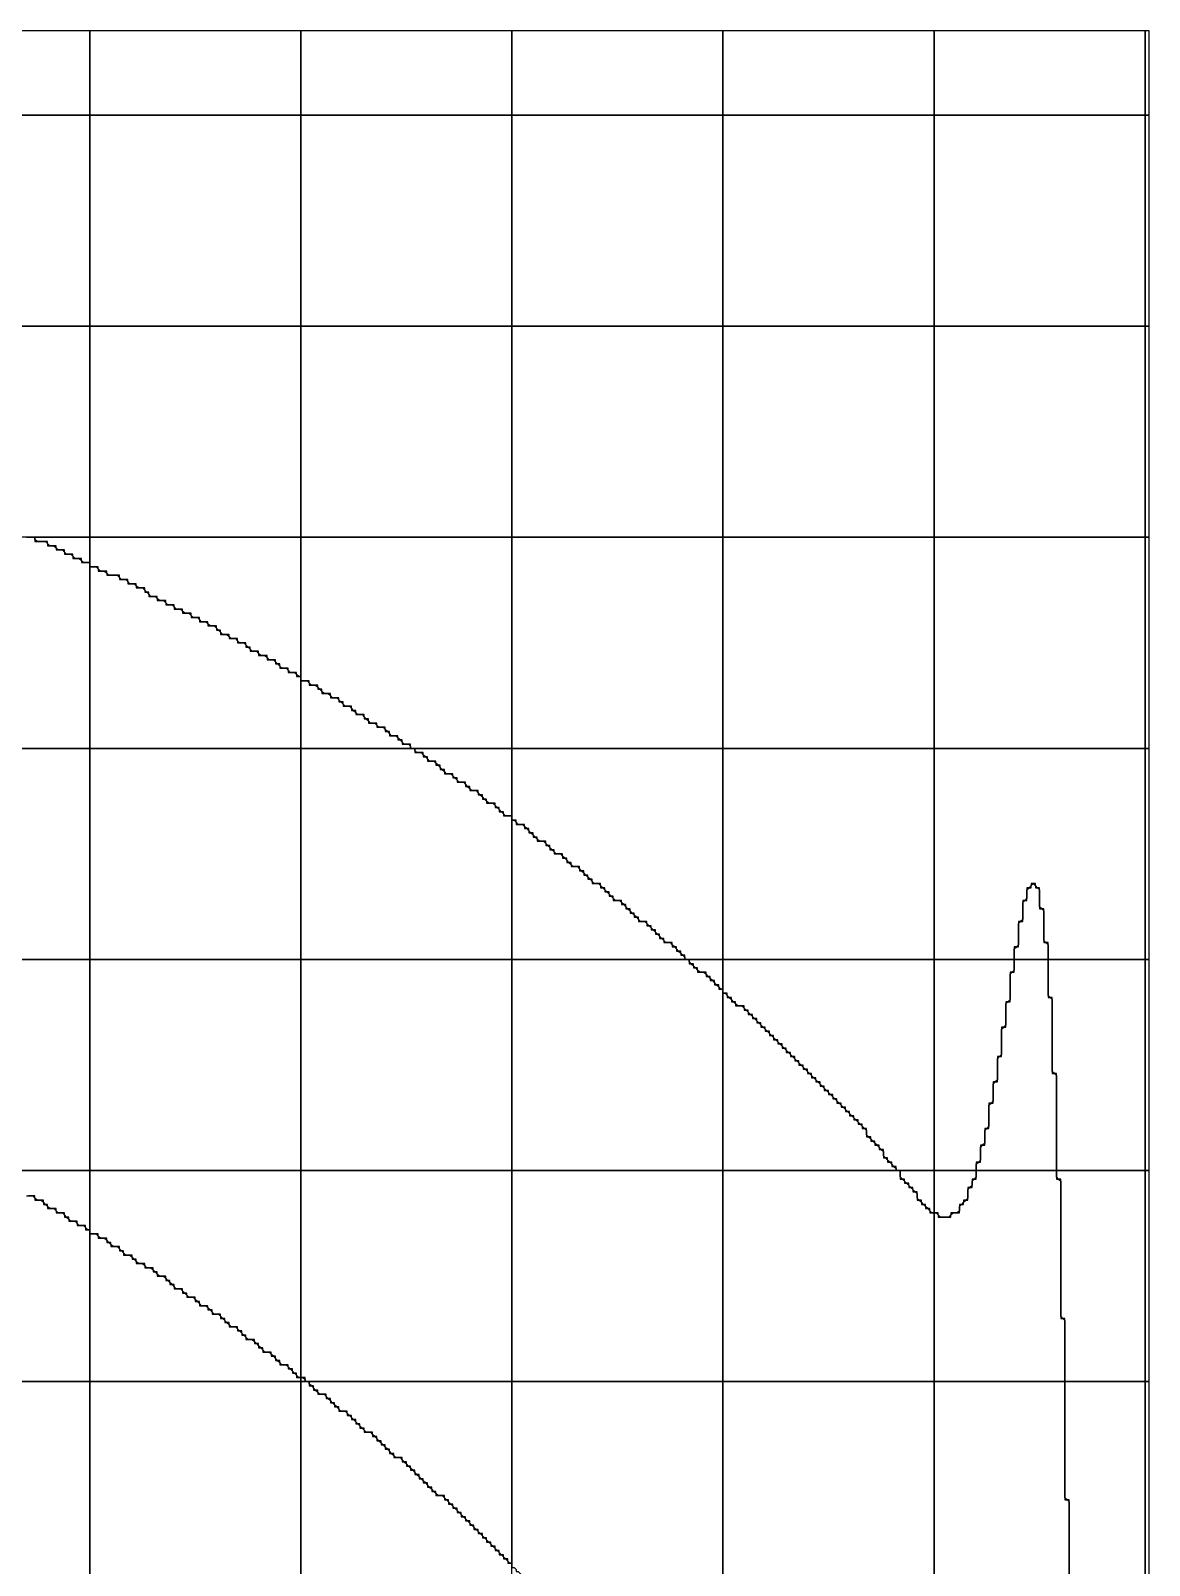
# Model space of a CAD drawing. Header units: metres. Extents: x -2.2 to 1, y -5.2 to 5.1.
# Drawn here: x 0.342 to 1.005, y 4.231 to 5.139 of the extents above; entities that cross this region are included whole.
import ezdxf

# ---------------------------------------------------------------- set-up
doc = ezdxf.new("R2010")
doc.units = ezdxf.units.M

msp = doc.modelspace()

# ---------------------------------------------------------------- linework, layer by layer
at = {"layer": '10', "color": 2}
for points in [[(0.25207, 5.0895, 0), (0.37707, 5.0895, 0), (0.37707, 5.1395, 0), (0.25207, 5.1395, 0), (0.25207, 5.0895, 0)], [(0.37707, 5.0895, 0), (0.50207, 5.0895, 0), (0.50207, 5.1395, 0), (0.37707, 5.1395, 0), (0.37707, 5.0895, 0)], [(0.50207, 5.0895, 0), (0.62707, 5.0895, 0), (0.62707, 5.1395, 0), (0.50207, 5.1395, 0), (0.50207, 5.0895, 0)], [(0.62707, 5.0895, 0), (0.75207, 5.0895, 0), (0.75207, 5.1395, 0), (0.62707, 5.1395, 0), (0.62707, 5.0895, 0)], [(0.75207, 5.0895, 0), (0.87707, 5.0895, 0), (0.87707, 5.1395, 0), (0.75207, 5.1395, 0), (0.75207, 5.0895, 0)], [(0.87707, 5.0895, 0), (1.00207, 5.0895, 0), (1.00207, 5.1395, 0), (0.87707, 5.1395, 0), (0.87707, 5.0895, 0)], [(1.00207, 5.0895, 0), (1.00457, 5.0895, 0), (1.00457, 5.1395, 0), (1.00207, 5.1395, 0), (1.00207, 5.0895, 0)], [(0.25207, 4.9645, 0), (0.37707, 4.9645, 0), (0.37707, 5.0895, 0), (0.25207, 5.0895, 0), (0.25207, 5.0695, 0), (0.25332, 5.0695, 0), (0.25457, 5.06825, 0), (0.25457, 5.067, 0), (0.26332, 5.067, 0), (0.26457, 5.06575, 0), (0.26457, 5.06325, 0), (0.26332, 5.062, 0), (0.25207, 5.062, 0), (0.25207, 4.9645, 0)], [(0.37707, 4.9645, 0), (0.50207, 4.9645, 0), (0.50207, 5.0895, 0), (0.37707, 5.0895, 0), (0.37707, 4.9645, 0)], [(0.50207, 4.9645, 0), (0.62707, 4.9645, 0), (0.62707, 5.0895, 0), (0.50207, 5.0895, 0), (0.50207, 4.9645, 0)], [(0.62707, 4.9645, 0), (0.75207, 4.9645, 0), (0.75207, 5.0895, 0), (0.62707, 5.0895, 0), (0.62707, 4.9645, 0)], [(0.75207, 4.9645, 0), (0.87707, 4.9645, 0), (0.87707, 5.0895, 0), (0.75207, 5.0895, 0), (0.75207, 4.9645, 0)], [(0.87707, 4.9645, 0), (1.00207, 4.9645, 0), (1.00207, 5.0895, 0), (0.87707, 5.0895, 0), (0.87707, 4.9645, 0)], [(1.00207, 4.9645, 0), (1.00457, 4.9645, 0), (1.00457, 5.0895, 0), (1.00207, 5.0895, 0), (1.00207, 4.9645, 0)], [(0.33957, 4.8395, 0), (0.37707, 4.8395, 0), (0.37707, 4.9645, 0), (0.25207, 4.9645, 0)], [(0.37707, 4.8395, 0), (0.50207, 4.8395, 0), (0.50207, 4.9645, 0), (0.37707, 4.9645, 0), (0.37707, 4.8395, 0)], [(0.50207, 4.8395, 0), (0.62707, 4.8395, 0), (0.62707, 4.9645, 0), (0.50207, 4.9645, 0), (0.50207, 4.8395, 0)], [(0.62707, 4.8395, 0), (0.75207, 4.8395, 0), (0.75207, 4.9645, 0), (0.62707, 4.9645, 0), (0.62707, 4.8395, 0)], [(0.75207, 4.8395, 0), (0.87707, 4.8395, 0), (0.87707, 4.9645, 0), (0.75207, 4.9645, 0), (0.75207, 4.8395, 0)], [(0.87707, 4.8395, 0), (1.00207, 4.8395, 0), (1.00207, 4.9645, 0), (0.87707, 4.9645, 0), (0.87707, 4.8395, 0)], [(1.00207, 4.8395, 0), (1.00457, 4.8395, 0), (1.00457, 4.9645, 0), (1.00207, 4.9645, 0), (1.00207, 4.8395, 0)], [(0.34457, 4.837, 0), (0.35082, 4.837, 0), (0.35207, 4.83575, 0), (0.35207, 4.8345, 0), (0.35582, 4.8345, 0), (0.35707, 4.83325, 0), (0.35707, 4.832, 0), (0.36082, 4.832, 0), (0.36207, 4.83075, 0), (0.36207, 4.8295, 0), (0.36582, 4.8295, 0), (0.36707, 4.82825, 0), (0.36707, 4.827, 0), (0.37082, 4.827, 0), (0.37207, 4.82575, 0), (0.37207, 4.8245, 0), (0.37707, 4.8245, 0), (0.37707, 4.8395, 0), (0.34457, 4.8395, 0), (0.34457, 4.837, 0)], [(0.37707, 4.822, 0), (0.38082, 4.822, 0), (0.38207, 4.82075, 0), (0.38207, 4.8195, 0), (0.38582, 4.8195, 0), (0.38707, 4.81825, 0), (0.38707, 4.817, 0), (0.39332, 4.817, 0), (0.39457, 4.81575, 0), (0.39457, 4.8145, 0), (0.39832, 4.8145, 0), (0.39957, 4.81325, 0), (0.39957, 4.812, 0), (0.40332, 4.812, 0), (0.40457, 4.81075, 0), (0.40457, 4.8095, 0), (0.40832, 4.8095, 0), (0.40957, 4.80825, 0), (0.40957, 4.807, 0), (0.41082, 4.807, 0), (0.41207, 4.80575, 0), (0.41207, 4.8045, 0), (0.41582, 4.8045, 0), (0.41707, 4.80325, 0), (0.41707, 4.802, 0), (0.42082, 4.802, 0), (0.42207, 4.80075, 0), (0.42207, 4.7995, 0), (0.42582, 4.7995, 0), (0.42707, 4.79825, 0), (0.42707, 4.797, 0), (0.43082, 4.797, 0), (0.43207, 4.79575, 0), (0.43207, 4.7945, 0), (0.43582, 4.7945, 0), (0.43707, 4.79325, 0), (0.43707, 4.792, 0), (0.44082, 4.792, 0), (0.44207, 4.79075, 0), (0.44207, 4.7895, 0), (0.44582, 4.7895, 0), (0.44707, 4.78825, 0), (0.44707, 4.787, 0), (0.45082, 4.787, 0), (0.45207, 4.78575, 0), (0.45207, 4.7845, 0), (0.45332, 4.7845, 0), (0.45457, 4.78325, 0), (0.45457, 4.782, 0), (0.45832, 4.782, 0), (0.45957, 4.78075, 0), (0.45957, 4.7795, 0), (0.46332, 4.7795, 0), (0.46457, 4.77825, 0), (0.46457, 4.777, 0), (0.46832, 4.777, 0), (0.46957, 4.77575, 0), (0.46957, 4.7745, 0), (0.47082, 4.7745, 0), (0.47207, 4.77325, 0), (0.47207, 4.772, 0), (0.47582, 4.772, 0), (0.47707, 4.77075, 0), (0.47707, 4.7695, 0), (0.48082, 4.7695, 0), (0.48207, 4.76825, 0), (0.48207, 4.767, 0), (0.48582, 4.767, 0), (0.48707, 4.76575, 0), (0.48707, 4.7645, 0), (0.48832, 4.7645, 0), (0.48957, 4.76325, 0), (0.48957, 4.762, 0), (0.49332, 4.762, 0), (0.49457, 4.76075, 0), (0.49457, 4.7595, 0), (0.49832, 4.7595, 0), (0.49957, 4.75825, 0), (0.49957, 4.757, 0), (0.50207, 4.757, 0), (0.50207, 4.8395, 0), (0.37707, 4.8395, 0), (0.37707, 4.822, 0)], [(0.50207, 4.7545, 0), (0.50582, 4.7545, 0), (0.50707, 4.75325, 0), (0.50707, 4.752, 0), (0.51082, 4.752, 0), (0.51207, 4.75075, 0), (0.51207, 4.7495, 0), (0.51332, 4.7495, 0), (0.51457, 4.74825, 0), (0.51457, 4.747, 0), (0.51832, 4.747, 0), (0.51957, 4.74575, 0), (0.51957, 4.7445, 0), (0.52332, 4.7445, 0), (0.52457, 4.74325, 0), (0.52457, 4.742, 0), (0.52582, 4.742, 0), (0.52707, 4.74075, 0), (0.52707, 4.7395, 0), (0.53082, 4.7395, 0), (0.53207, 4.73825, 0), (0.53207, 4.737, 0), (0.53332, 4.737, 0), (0.53457, 4.73575, 0), (0.53457, 4.7345, 0), (0.53832, 4.7345, 0), (0.53957, 4.73325, 0), (0.53957, 4.732, 0), (0.54082, 4.732, 0), (0.54207, 4.73075, 0), (0.54207, 4.7295, 0), (0.54582, 4.7295, 0), (0.54707, 4.72825, 0), (0.54707, 4.727, 0), (0.55082, 4.727, 0), (0.55207, 4.72575, 0), (0.55207, 4.7245, 0), (0.55332, 4.7245, 0), (0.55457, 4.72325, 0), (0.55457, 4.722, 0), (0.55832, 4.722, 0), (0.55957, 4.72075, 0), (0.55957, 4.7195, 0), (0.56082, 4.7195, 0), (0.56207, 4.71825, 0), (0.56207, 4.717, 0), (0.56582, 4.717, 0), (0.56707, 4.71575, 0), (0.56707, 4.7145, 0), (0.62707, 4.7145, 0), (0.62707, 4.8395, 0), (0.50207, 4.8395, 0), (0.50207, 4.7545, 0)], [(0.62707, 4.7145, 0), (0.75207, 4.7145, 0), (0.75207, 4.8395, 0), (0.62707, 4.8395, 0), (0.62707, 4.7145, 0)], [(0.75207, 4.7145, 0), (0.87707, 4.7145, 0), (0.87707, 4.8395, 0), (0.75207, 4.8395, 0), (0.75207, 4.7145, 0)], [(0.87707, 4.7145, 0), (1.00207, 4.7145, 0), (1.00207, 4.8395, 0), (0.87707, 4.8395, 0), (0.87707, 4.7145, 0)], [(1.00207, 4.7145, 0), (1.00457, 4.7145, 0), (1.00457, 4.8395, 0), (1.00207, 4.8395, 0), (1.00207, 4.7145, 0)], [(0.56957, 4.712, 0), (0.57332, 4.712, 0), (0.57457, 4.71075, 0), (0.57457, 4.7095, 0), (0.57582, 4.7095, 0), (0.57707, 4.70825, 0), (0.57707, 4.707, 0), (0.58082, 4.707, 0), (0.58207, 4.70575, 0), (0.58207, 4.7045, 0), (0.58332, 4.7045, 0), (0.58457, 4.70325, 0), (0.58457, 4.702, 0), (0.58582, 4.702, 0), (0.58707, 4.70075, 0), (0.58707, 4.6995, 0), (0.59082, 4.6995, 0), (0.59207, 4.69825, 0), (0.59207, 4.697, 0), (0.59332, 4.697, 0), (0.59457, 4.69575, 0), (0.59457, 4.6945, 0), (0.59832, 4.6945, 0), (0.59957, 4.69325, 0), (0.59957, 4.692, 0), (0.60082, 4.692, 0), (0.60207, 4.69075, 0), (0.60207, 4.6895, 0), (0.60582, 4.6895, 0), (0.60707, 4.68825, 0), (0.60707, 4.687, 0), (0.60832, 4.687, 0), (0.60957, 4.68575, 0), (0.60957, 4.6845, 0), (0.61082, 4.6845, 0), (0.61207, 4.68325, 0), (0.61207, 4.682, 0), (0.61582, 4.682, 0), (0.61707, 4.68075, 0), (0.61707, 4.6795, 0), (0.61832, 4.6795, 0), (0.61957, 4.67825, 0), (0.61957, 4.677, 0), (0.62082, 4.677, 0), (0.62207, 4.67575, 0), (0.62207, 4.6745, 0), (0.62707, 4.6745, 0), (0.62707, 4.7145, 0), (0.56957, 4.7145, 0), (0.56957, 4.712, 0)], [(0.62707, 4.672, 0), (0.62832, 4.672, 0), (0.62957, 4.67075, 0), (0.62957, 4.6695, 0), (0.63332, 4.6695, 0), (0.63457, 4.66825, 0), (0.63457, 4.667, 0), (0.63582, 4.667, 0), (0.63707, 4.66575, 0), (0.63707, 4.6645, 0), (0.63832, 4.6645, 0), (0.63957, 4.66325, 0), (0.63957, 4.662, 0), (0.64082, 4.662, 0), (0.64207, 4.66075, 0), (0.64207, 4.6595, 0), (0.64582, 4.6595, 0), (0.64707, 4.65825, 0), (0.64707, 4.657, 0), (0.64832, 4.657, 0), (0.64957, 4.65575, 0), (0.64957, 4.6545, 0), (0.65082, 4.6545, 0), (0.65207, 4.65325, 0), (0.65207, 4.652, 0), (0.65582, 4.652, 0), (0.65707, 4.65075, 0), (0.65707, 4.6495, 0), (0.65832, 4.6495, 0), (0.65957, 4.64825, 0), (0.65957, 4.647, 0), (0.66082, 4.647, 0), (0.66207, 4.64575, 0), (0.66207, 4.6445, 0), (0.66582, 4.6445, 0), (0.66707, 4.64325, 0), (0.66707, 4.642, 0), (0.66832, 4.642, 0), (0.66957, 4.64075, 0), (0.66957, 4.6395, 0), (0.67082, 4.6395, 0), (0.67207, 4.63825, 0), (0.67207, 4.637, 0), (0.67332, 4.637, 0), (0.67457, 4.63575, 0), (0.67457, 4.6345, 0), (0.67832, 4.6345, 0), (0.67957, 4.63325, 0), (0.67957, 4.632, 0), (0.68082, 4.632, 0), (0.68207, 4.63075, 0), (0.68207, 4.6295, 0), (0.68332, 4.6295, 0), (0.68457, 4.62825, 0), (0.68457, 4.627, 0), (0.68582, 4.627, 0), (0.68707, 4.62575, 0), (0.68707, 4.6245, 0), (0.69082, 4.6245, 0), (0.69207, 4.62325, 0), (0.69207, 4.622, 0), (0.69332, 4.622, 0), (0.69457, 4.62075, 0), (0.69457, 4.6195, 0), (0.69582, 4.6195, 0), (0.69707, 4.61825, 0), (0.69707, 4.617, 0), (0.69832, 4.617, 0), (0.69957, 4.61575, 0), (0.69957, 4.6145, 0), (0.70082, 4.6145, 0), (0.70207, 4.61325, 0), (0.70207, 4.612, 0), (0.70582, 4.612, 0), (0.70707, 4.61075, 0), (0.70707, 4.6095, 0), (0.70832, 4.6095, 0), (0.70957, 4.60825, 0), (0.70957, 4.607, 0), (0.71082, 4.607, 0), (0.71207, 4.60575, 0), (0.71207, 4.6045, 0), (0.71332, 4.6045, 0), (0.71457, 4.60325, 0), (0.71457, 4.602, 0), (0.71582, 4.602, 0), (0.71707, 4.60075, 0), (0.71707, 4.5995, 0), (0.72082, 4.5995, 0), (0.72207, 4.59825, 0), (0.72207, 4.597, 0), (0.72332, 4.597, 0), (0.72457, 4.59575, 0), (0.72457, 4.5945, 0), (0.72582, 4.5945, 0), (0.72707, 4.59325, 0), (0.72707, 4.592, 0), (0.72832, 4.592, 0), (0.72957, 4.59075, 0), (0.72957, 4.5895, 0), (0.75207, 4.5895, 0), (0.75207, 4.7145, 0), (0.62707, 4.7145, 0), (0.62707, 4.672, 0)], [(0.75207, 4.5895, 0), (0.87707, 4.5895, 0), (0.87707, 4.7145, 0), (0.75207, 4.7145, 0), (0.75207, 4.5895, 0)], [(0.87707, 4.5895, 0), (0.92457, 4.5895, 0), (0.92457, 4.59575, 0), (0.92582, 4.597, 0), (0.92707, 4.597, 0), (0.92707, 4.61075, 0), (0.92832, 4.612, 0), (0.92957, 4.612, 0), (0.92957, 4.62325, 0), (0.93082, 4.6245, 0), (0.93207, 4.6245, 0), (0.93207, 4.63075, 0), (0.93332, 4.632, 0), (0.93457, 4.632, 0), (0.93457, 4.63325, 0), (0.93582, 4.6345, 0), (0.93707, 4.63325, 0), (0.93707, 4.632, 0), (0.93832, 4.632, 0), (0.93957, 4.63075, 0), (0.93957, 4.6195, 0), (0.94082, 4.6195, 0), (0.94207, 4.61825, 0), (0.94207, 4.5995, 0), (0.94332, 4.5995, 0), (0.94457, 4.59825, 0), (0.94457, 4.5895, 0), (1.00207, 4.5895, 0), (1.00207, 4.7145, 0), (0.87707, 4.7145, 0), (0.87707, 4.5895, 0)], [(1.00207, 4.5895, 0), (1.00457, 4.5895, 0), (1.00457, 4.7145, 0), (1.00207, 4.7145, 0), (1.00207, 4.5895, 0)], [(0.73207, 4.587, 0), (0.73332, 4.587, 0), (0.73457, 4.58575, 0), (0.73457, 4.5845, 0), (0.73582, 4.5845, 0), (0.73707, 4.58325, 0), (0.73707, 4.582, 0), (0.74082, 4.582, 0), (0.74207, 4.58075, 0), (0.74207, 4.5795, 0), (0.74332, 4.5795, 0), (0.74457, 4.57825, 0), (0.74457, 4.577, 0), (0.74582, 4.577, 0), (0.74707, 4.57575, 0), (0.74707, 4.5745, 0), (0.74832, 4.5745, 0), (0.74957, 4.57325, 0), (0.74957, 4.572, 0), (0.75207, 4.572, 0), (0.75207, 4.5895, 0), (0.73207, 4.5895, 0), (0.73207, 4.587, 0)], [(0.75207, 4.5695, 0), (0.75332, 4.5695, 0), (0.75457, 4.56825, 0), (0.75457, 4.567, 0), (0.75582, 4.567, 0), (0.75707, 4.56575, 0), (0.75707, 4.5645, 0), (0.75832, 4.5645, 0), (0.75957, 4.56325, 0), (0.75957, 4.562, 0), (0.76332, 4.562, 0), (0.76457, 4.56075, 0), (0.76457, 4.5595, 0), (0.76582, 4.5595, 0), (0.76707, 4.55825, 0), (0.76707, 4.557, 0), (0.76832, 4.557, 0), (0.76957, 4.55575, 0), (0.76957, 4.5545, 0), (0.77082, 4.5545, 0), (0.77207, 4.55325, 0), (0.77207, 4.552, 0), (0.77332, 4.552, 0), (0.77457, 4.55075, 0), (0.77457, 4.5495, 0), (0.77582, 4.5495, 0), (0.77707, 4.54825, 0), (0.77707, 4.547, 0), (0.77832, 4.547, 0), (0.77957, 4.54575, 0), (0.77957, 4.5445, 0), (0.78082, 4.5445, 0), (0.78207, 4.54325, 0), (0.78207, 4.542, 0), (0.78332, 4.542, 0), (0.78457, 4.54075, 0), (0.78457, 4.5395, 0), (0.78582, 4.5395, 0), (0.78707, 4.53825, 0), (0.78707, 4.537, 0), (0.78832, 4.537, 0), (0.78957, 4.53575, 0), (0.78957, 4.5345, 0), (0.79082, 4.5345, 0), (0.79207, 4.53325, 0), (0.79207, 4.532, 0), (0.79332, 4.532, 0), (0.79457, 4.53075, 0), (0.79457, 4.5295, 0), (0.79582, 4.5295, 0), (0.79707, 4.52825, 0), (0.79707, 4.527, 0), (0.79832, 4.527, 0), (0.79957, 4.52575, 0), (0.79957, 4.5245, 0), (0.80082, 4.5245, 0), (0.80207, 4.52325, 0), (0.80207, 4.522, 0), (0.80332, 4.522, 0), (0.80457, 4.52075, 0), (0.80457, 4.5195, 0), (0.80582, 4.5195, 0), (0.80707, 4.51825, 0), (0.80707, 4.517, 0), (0.80832, 4.517, 0), (0.80957, 4.51575, 0), (0.80957, 4.5145, 0), (0.81082, 4.5145, 0), (0.81207, 4.51325, 0), (0.81207, 4.512, 0), (0.81332, 4.512, 0), (0.81457, 4.51075, 0), (0.81457, 4.5095, 0), (0.81582, 4.5095, 0), (0.81707, 4.50825, 0), (0.81707, 4.507, 0), (0.81832, 4.507, 0), (0.81957, 4.50575, 0), (0.81957, 4.5045, 0), (0.82082, 4.5045, 0), (0.82207, 4.50325, 0), (0.82207, 4.502, 0), (0.82332, 4.502, 0), (0.82457, 4.50075, 0), (0.82457, 4.4995, 0), (0.82582, 4.4995, 0), (0.82707, 4.49825, 0), (0.82707, 4.497, 0), (0.82832, 4.497, 0), (0.82957, 4.49575, 0), (0.82957, 4.4945, 0), (0.83082, 4.4945, 0), (0.83207, 4.49325, 0), (0.83207, 4.492, 0), (0.83332, 4.492, 0), (0.83457, 4.49075, 0), (0.83457, 4.4895, 0), (0.83582, 4.4895, 0), (0.83707, 4.48825, 0), (0.83707, 4.4845, 0), (0.83832, 4.4845, 0), (0.83957, 4.48325, 0), (0.83957, 4.482, 0), (0.84082, 4.482, 0), (0.84207, 4.48075, 0), (0.84207, 4.4795, 0), (0.84332, 4.4795, 0), (0.84457, 4.47825, 0), (0.84457, 4.477, 0), (0.84582, 4.477, 0), (0.84707, 4.47575, 0), (0.84707, 4.472, 0), (0.84832, 4.472, 0), (0.84957, 4.47075, 0), (0.84957, 4.4695, 0), (0.85082, 4.4695, 0), (0.85207, 4.46825, 0), (0.85207, 4.467, 0), (0.85332, 4.467, 0), (0.85457, 4.46575, 0), (0.85457, 4.4645, 0), (0.87707, 4.4645, 0), (0.87707, 4.5895, 0), (0.75207, 4.5895, 0), (0.75207, 4.5695, 0)], [(0.87707, 4.4645, 0), (0.90207, 4.4645, 0), (0.90207, 4.46825, 0), (0.90332, 4.4695, 0), (0.90457, 4.4695, 0), (0.90457, 4.47825, 0), (0.90582, 4.4795, 0), (0.90707, 4.4795, 0), (0.90707, 4.48825, 0), (0.90832, 4.4895, 0), (0.90957, 4.4895, 0), (0.90957, 4.50325, 0), (0.91082, 4.5045, 0), (0.91207, 4.5045, 0), (0.91207, 4.51575, 0), (0.91332, 4.517, 0), (0.91457, 4.517, 0), (0.91457, 4.53075, 0), (0.91582, 4.532, 0), (0.91707, 4.532, 0), (0.91707, 4.54825, 0), (0.91832, 4.5495, 0), (0.91957, 4.5495, 0), (0.91957, 4.56325, 0), (0.92082, 4.5645, 0), (0.92207, 4.5645, 0), (0.92207, 4.58075, 0), (0.92332, 4.582, 0), (0.92457, 4.582, 0), (0.92457, 4.5895, 0), (0.87707, 4.5895, 0), (0.87707, 4.4645, 0)], [(0.94457, 4.567, 0), (0.94582, 4.567, 0), (0.94707, 4.56575, 0), (0.94707, 4.522, 0), (0.94832, 4.522, 0), (0.94957, 4.52075, 0), (0.94957, 4.4645, 0), (1.00207, 4.4645, 0), (1.00207, 4.5895, 0), (0.94457, 4.5895, 0), (0.94457, 4.567, 0)], [(1.00207, 4.4645, 0), (1.00457, 4.4645, 0), (1.00457, 4.5895, 0), (1.00207, 4.5895, 0), (1.00207, 4.4645, 0)], [(0.85707, 4.4595, 0), (0.85832, 4.4595, 0), (0.85957, 4.45825, 0), (0.85957, 4.457, 0), (0.86082, 4.457, 0), (0.86207, 4.45575, 0), (0.86207, 4.4545, 0), (0.86332, 4.4545, 0), (0.86457, 4.45325, 0), (0.86457, 4.452, 0), (0.86582, 4.452, 0), (0.86707, 4.45075, 0), (0.86707, 4.447, 0), (0.86832, 4.447, 0), (0.86957, 4.44575, 0), (0.86957, 4.4445, 0), (0.87082, 4.4445, 0), (0.87207, 4.44325, 0), (0.87207, 4.442, 0), (0.87332, 4.442, 0), (0.87457, 4.44075, 0), (0.87457, 4.4395, 0), (0.87707, 4.4395, 0), (0.87707, 4.4645, 0), (0.85707, 4.4645, 0), (0.85707, 4.4595, 0)], [(0.87707, 4.4395, 0), (0.87832, 4.4395, 0), (0.87957, 4.43825, 0), (0.87957, 4.437, 0), (0.88707, 4.437, 0), (0.88707, 4.43825, 0), (0.88832, 4.4395, 0), (0.89207, 4.4395, 0), (0.89207, 4.44325, 0), (0.89332, 4.4445, 0), (0.89457, 4.4445, 0), (0.89457, 4.44575, 0), (0.89582, 4.447, 0), (0.89707, 4.447, 0), (0.89707, 4.45325, 0), (0.89832, 4.4545, 0), (0.89957, 4.4545, 0), (0.89957, 4.45825, 0), (0.90082, 4.4595, 0), (0.90207, 4.4595, 0), (0.90207, 4.4645, 0), (0.87707, 4.4645, 0), (0.87707, 4.4395, 0)], [(0.94957, 4.4595, 0), (0.95082, 4.4595, 0), (0.95207, 4.45825, 0), (0.95207, 4.377, 0), (0.95332, 4.377, 0), (0.95457, 4.37575, 0), (0.95457, 4.3395, 0), (1.00207, 4.3395, 0), (1.00207, 4.4645, 0), (0.94957, 4.4645, 0), (0.94957, 4.4595, 0)], [(1.00207, 4.3395, 0), (1.00457, 4.3395, 0), (1.00457, 4.4645, 0), (1.00207, 4.4645, 0), (1.00207, 4.3395, 0)], [(0.95457, 4.2695, 0), (0.95582, 4.2695, 0), (0.95707, 4.26825, 0), (0.95707, 4.2145, 0), (1.00207, 4.2145, 0), (1.00207, 4.3395, 0), (0.95457, 4.3395, 0), (0.95457, 4.2695, 0)], [(1.00207, 4.2145, 0), (1.00457, 4.2145, 0), (1.00457, 4.3395, 0), (1.00207, 4.3395, 0), (1.00207, 4.2145, 0)]]:
    msp.add_polyline3d(points, dxfattribs=at)
at = {"layer": '8', "color": 3}
for points in [[(0.25207, 4.3395, 0), (0.37707, 4.3395, 0), (0.37707, 4.4295, 0), (0.37582, 4.4295, 0), (0.37457, 4.43075, 0), (0.37457, 4.432, 0), (0.37082, 4.432, 0), (0.36957, 4.43325, 0), (0.36957, 4.4345, 0), (0.36582, 4.4345, 0), (0.36457, 4.43575, 0), (0.36457, 4.437, 0), (0.36332, 4.437, 0), (0.36207, 4.43825, 0), (0.36207, 4.4395, 0), (0.35832, 4.4395, 0), (0.35707, 4.44075, 0), (0.35707, 4.442, 0), (0.35332, 4.442, 0), (0.35207, 4.44325, 0), (0.35207, 4.4445, 0), (0.35082, 4.4445, 0), (0.34957, 4.44575, 0), (0.34957, 4.447, 0), (0.34582, 4.447, 0), (0.34457, 4.44825, 0), (0.34457, 4.4495, 0), (0.34082, 4.4495, 0)], [(0.37707, 4.3395, 0), (0.50207, 4.3395, 0), (0.50207, 4.342, 0), (0.50082, 4.342, 0), (0.49957, 4.34325, 0), (0.49957, 4.3445, 0), (0.49832, 4.3445, 0), (0.49707, 4.34575, 0), (0.49707, 4.347, 0), (0.49582, 4.347, 0), (0.49457, 4.34825, 0), (0.49457, 4.3495, 0), (0.49082, 4.3495, 0), (0.48957, 4.35075, 0), (0.48957, 4.352, 0), (0.48832, 4.352, 0), (0.48707, 4.35325, 0), (0.48707, 4.3545, 0), (0.48582, 4.3545, 0), (0.48457, 4.35575, 0), (0.48457, 4.357, 0), (0.48082, 4.357, 0), (0.47957, 4.35825, 0), (0.47957, 4.3595, 0), (0.47832, 4.3595, 0), (0.47707, 4.36075, 0), (0.47707, 4.362, 0), (0.47582, 4.362, 0), (0.47457, 4.36325, 0), (0.47457, 4.3645, 0), (0.47082, 4.3645, 0), (0.46957, 4.36575, 0), (0.46957, 4.367, 0), (0.46832, 4.367, 0), (0.46707, 4.36825, 0), (0.46707, 4.3695, 0), (0.46582, 4.3695, 0), (0.46457, 4.37075, 0), (0.46457, 4.372, 0), (0.46082, 4.372, 0), (0.45957, 4.37325, 0), (0.45957, 4.3745, 0), (0.45832, 4.3745, 0), (0.45707, 4.37575, 0), (0.45707, 4.377, 0), (0.45582, 4.377, 0), (0.45457, 4.37825, 0), (0.45457, 4.3795, 0), (0.45082, 4.3795, 0), (0.44957, 4.38075, 0), (0.44957, 4.382, 0), (0.44832, 4.382, 0), (0.44707, 4.38325, 0), (0.44707, 4.3845, 0), (0.44332, 4.3845, 0), (0.44207, 4.38575, 0), (0.44207, 4.387, 0), (0.44082, 4.387, 0), (0.43957, 4.38825, 0), (0.43957, 4.3895, 0), (0.43582, 4.3895, 0), (0.43457, 4.39075, 0), (0.43457, 4.392, 0), (0.43332, 4.392, 0), (0.43207, 4.39325, 0), (0.43207, 4.3945, 0), (0.42832, 4.3945, 0), (0.42707, 4.39575, 0), (0.42707, 4.397, 0), (0.42582, 4.397, 0), (0.42457, 4.39825, 0), (0.42457, 4.3995, 0), (0.42332, 4.3995, 0), (0.42207, 4.40075, 0), (0.42207, 4.402, 0), (0.41832, 4.402, 0), (0.41707, 4.40325, 0), (0.41707, 4.4045, 0), (0.41582, 4.4045, 0), (0.41457, 4.40575, 0), (0.41457, 4.407, 0), (0.41082, 4.407, 0), (0.40957, 4.40825, 0), (0.40957, 4.4095, 0), (0.40582, 4.4095, 0), (0.40457, 4.41075, 0), (0.40457, 4.412, 0), (0.40332, 4.412, 0), (0.40207, 4.41325, 0), (0.40207, 4.4145, 0), (0.39832, 4.4145, 0), (0.39707, 4.41575, 0), (0.39707, 4.417, 0), (0.39582, 4.417, 0), (0.39457, 4.41825, 0), (0.39457, 4.4195, 0), (0.39082, 4.4195, 0), (0.38957, 4.42075, 0), (0.38957, 4.422, 0), (0.38832, 4.422, 0), (0.38707, 4.42325, 0), (0.38707, 4.4245, 0), (0.38332, 4.4245, 0), (0.38207, 4.42575, 0), (0.38207, 4.427, 0), (0.37707, 4.427, 0), (0.37707, 4.3395, 0)], [(0.25207, 4.2145, 0), (0.37707, 4.2145, 0), (0.37707, 4.3395, 0), (0.25207, 4.3395, 0), (0.25207, 4.2145, 0)], [(0.37707, 4.2145, 0), (0.50207, 4.2145, 0), (0.50207, 4.3395, 0), (0.37707, 4.3395, 0), (0.37707, 4.2145, 0)], [(0.50207, 4.3395, 0), (0.50457, 4.3395, 0), (0.50457, 4.342, 0), (0.50207, 4.342, 0), (0.50207, 4.3395, 0)], [(0.62707, 4.2145, 0), (0.62707, 4.232, 0), (0.62582, 4.232, 0), (0.62457, 4.23325, 0), (0.62457, 4.2345, 0), (0.62332, 4.2345, 0), (0.62207, 4.23575, 0), (0.62207, 4.237, 0), (0.62082, 4.237, 0), (0.61957, 4.23825, 0), (0.61957, 4.2395, 0), (0.61832, 4.2395, 0), (0.61707, 4.24075, 0), (0.61707, 4.242, 0), (0.61582, 4.242, 0), (0.61457, 4.24325, 0), (0.61457, 4.2445, 0), (0.61332, 4.2445, 0), (0.61207, 4.24575, 0), (0.61207, 4.247, 0), (0.61082, 4.247, 0), (0.60957, 4.24825, 0), (0.60957, 4.2495, 0), (0.60832, 4.2495, 0), (0.60707, 4.25075, 0), (0.60707, 4.252, 0), (0.60582, 4.252, 0), (0.60457, 4.25325, 0), (0.60457, 4.2545, 0), (0.60332, 4.2545, 0), (0.60207, 4.25575, 0), (0.60207, 4.257, 0), (0.60082, 4.257, 0), (0.59957, 4.25825, 0), (0.59957, 4.2595, 0), (0.59832, 4.2595, 0), (0.59707, 4.26075, 0), (0.59707, 4.262, 0), (0.59582, 4.262, 0), (0.59457, 4.26325, 0), (0.59457, 4.2645, 0), (0.59332, 4.2645, 0), (0.59207, 4.26575, 0), (0.59207, 4.267, 0), (0.59082, 4.267, 0), (0.58957, 4.26825, 0), (0.58957, 4.2695, 0), (0.58832, 4.2695, 0), (0.58707, 4.27075, 0), (0.58707, 4.272, 0), (0.58332, 4.272, 0), (0.58207, 4.27325, 0), (0.58207, 4.2745, 0), (0.58082, 4.2745, 0), (0.57957, 4.27575, 0), (0.57957, 4.277, 0), (0.57832, 4.277, 0), (0.57707, 4.27825, 0), (0.57707, 4.2795, 0), (0.57582, 4.2795, 0), (0.57457, 4.28075, 0), (0.57457, 4.282, 0), (0.57332, 4.282, 0), (0.57207, 4.28325, 0), (0.57207, 4.2845, 0), (0.57082, 4.2845, 0), (0.56957, 4.28575, 0), (0.56957, 4.287, 0), (0.56832, 4.287, 0), (0.56707, 4.28825, 0), (0.56707, 4.2895, 0), (0.56582, 4.2895, 0), (0.56457, 4.29075, 0), (0.56457, 4.292, 0), (0.56332, 4.292, 0), (0.56207, 4.29325, 0), (0.56207, 4.2945, 0), (0.55832, 4.2945, 0), (0.55707, 4.29575, 0), (0.55707, 4.297, 0), (0.55582, 4.297, 0), (0.55457, 4.29825, 0), (0.55457, 4.2995, 0), (0.55332, 4.2995, 0), (0.55207, 4.30075, 0), (0.55207, 4.302, 0), (0.55082, 4.302, 0), (0.54957, 4.30325, 0), (0.54957, 4.3045, 0), (0.54832, 4.3045, 0), (0.54707, 4.30575, 0), (0.54707, 4.307, 0), (0.54582, 4.307, 0), (0.54457, 4.30825, 0), (0.54457, 4.3095, 0), (0.54082, 4.3095, 0), (0.53957, 4.31075, 0), (0.53957, 4.312, 0), (0.53832, 4.312, 0), (0.53707, 4.31325, 0), (0.53707, 4.3145, 0), (0.53582, 4.3145, 0), (0.53457, 4.31575, 0), (0.53457, 4.317, 0), (0.53332, 4.317, 0), (0.53207, 4.31825, 0), (0.53207, 4.3195, 0), (0.53082, 4.3195, 0), (0.52957, 4.32075, 0), (0.52957, 4.322, 0), (0.52582, 4.322, 0), (0.52457, 4.32325, 0), (0.52457, 4.3245, 0), (0.52332, 4.3245, 0), (0.52207, 4.32575, 0), (0.52207, 4.327, 0), (0.52082, 4.327, 0), (0.51957, 4.32825, 0), (0.51957, 4.3295, 0), (0.51832, 4.3295, 0), (0.51707, 4.33075, 0), (0.51707, 4.332, 0), (0.51332, 4.332, 0), (0.51207, 4.33325, 0), (0.51207, 4.3345, 0), (0.51082, 4.3345, 0), (0.50957, 4.33575, 0), (0.50957, 4.337, 0), (0.50832, 4.337, 0), (0.50707, 4.33825, 0), (0.50707, 4.3395, 0), (0.50207, 4.3395, 0), (0.50207, 4.2145, 0)]]:
    msp.add_polyline3d(points, dxfattribs=at)
at = {"layer": '9', "color": 5}
for points in [[(0.25207, 4.7145, 0), (0.37707, 4.7145, 0), (0.37707, 4.8245, 0), (0.37332, 4.8245, 0), (0.37207, 4.82575, 0), (0.37207, 4.827, 0), (0.36832, 4.827, 0), (0.36707, 4.82825, 0), (0.36707, 4.8295, 0), (0.36332, 4.8295, 0), (0.36207, 4.83075, 0), (0.36207, 4.832, 0), (0.35832, 4.832, 0), (0.35707, 4.83325, 0), (0.35707, 4.8345, 0), (0.35332, 4.8345, 0), (0.35207, 4.83575, 0), (0.35207, 4.837, 0), (0.34582, 4.837, 0), (0.34457, 4.83825, 0), (0.34457, 4.8395, 0), (0.25207, 4.8395, 0), (0.25207, 4.7145, 0)], [(0.37707, 4.7145, 0), (0.50207, 4.7145, 0), (0.50207, 4.757, 0), (0.50082, 4.757, 0), (0.49957, 4.75825, 0), (0.49957, 4.7595, 0), (0.49582, 4.7595, 0), (0.49457, 4.76075, 0), (0.49457, 4.762, 0), (0.49082, 4.762, 0), (0.48957, 4.76325, 0), (0.48957, 4.7645, 0), (0.48832, 4.7645, 0), (0.48707, 4.76575, 0), (0.48707, 4.767, 0), (0.48332, 4.767, 0), (0.48207, 4.76825, 0), (0.48207, 4.7695, 0), (0.47832, 4.7695, 0), (0.47707, 4.77075, 0), (0.47707, 4.772, 0), (0.47332, 4.772, 0), (0.47207, 4.77325, 0), (0.47207, 4.7745, 0), (0.47082, 4.7745, 0), (0.46957, 4.77575, 0), (0.46957, 4.777, 0), (0.46582, 4.777, 0), (0.46457, 4.77825, 0), (0.46457, 4.7795, 0), (0.46082, 4.7795, 0), (0.45957, 4.78075, 0), (0.45957, 4.782, 0), (0.45582, 4.782, 0), (0.45457, 4.78325, 0), (0.45457, 4.7845, 0), (0.45332, 4.7845, 0), (0.45207, 4.78575, 0), (0.45207, 4.787, 0), (0.44832, 4.787, 0), (0.44707, 4.78825, 0), (0.44707, 4.7895, 0), (0.44332, 4.7895, 0), (0.44207, 4.79075, 0), (0.44207, 4.792, 0), (0.43832, 4.792, 0), (0.43707, 4.79325, 0), (0.43707, 4.7945, 0), (0.43332, 4.7945, 0), (0.43207, 4.79575, 0), (0.43207, 4.797, 0), (0.42832, 4.797, 0), (0.42707, 4.79825, 0), (0.42707, 4.7995, 0), (0.42332, 4.7995, 0), (0.42207, 4.80075, 0), (0.42207, 4.802, 0), (0.41832, 4.802, 0), (0.41707, 4.80325, 0), (0.41707, 4.8045, 0), (0.41332, 4.8045, 0), (0.41207, 4.80575, 0), (0.41207, 4.807, 0), (0.41082, 4.807, 0), (0.40957, 4.80825, 0), (0.40957, 4.8095, 0), (0.40582, 4.8095, 0), (0.40457, 4.81075, 0), (0.40457, 4.812, 0), (0.40082, 4.812, 0), (0.39957, 4.81325, 0), (0.39957, 4.8145, 0), (0.39582, 4.8145, 0), (0.39457, 4.81575, 0), (0.39457, 4.817, 0), (0.38832, 4.817, 0), (0.38707, 4.81825, 0), (0.38707, 4.8195, 0), (0.38332, 4.8195, 0), (0.38207, 4.82075, 0), (0.38207, 4.822, 0), (0.37707, 4.822, 0), (0.37707, 4.7145, 0)], [(0.50207, 4.7145, 0), (0.56707, 4.7145, 0), (0.56707, 4.717, 0), (0.56332, 4.717, 0), (0.56207, 4.71825, 0), (0.56207, 4.7195, 0), (0.56082, 4.7195, 0), (0.55957, 4.72075, 0), (0.55957, 4.722, 0), (0.55582, 4.722, 0), (0.55457, 4.72325, 0), (0.55457, 4.7245, 0), (0.55332, 4.7245, 0), (0.55207, 4.72575, 0), (0.55207, 4.727, 0), (0.54832, 4.727, 0), (0.54707, 4.72825, 0), (0.54707, 4.7295, 0), (0.54332, 4.7295, 0), (0.54207, 4.73075, 0), (0.54207, 4.732, 0), (0.54082, 4.732, 0), (0.53957, 4.73325, 0), (0.53957, 4.7345, 0), (0.53582, 4.7345, 0), (0.53457, 4.73575, 0), (0.53457, 4.737, 0), (0.53332, 4.737, 0), (0.53207, 4.73825, 0), (0.53207, 4.7395, 0), (0.52832, 4.7395, 0), (0.52707, 4.74075, 0), (0.52707, 4.742, 0), (0.52582, 4.742, 0), (0.52457, 4.74325, 0), (0.52457, 4.7445, 0), (0.52082, 4.7445, 0), (0.51957, 4.74575, 0), (0.51957, 4.747, 0), (0.51582, 4.747, 0), (0.51457, 4.74825, 0), (0.51457, 4.7495, 0), (0.51332, 4.7495, 0), (0.51207, 4.75075, 0), (0.51207, 4.752, 0), (0.50832, 4.752, 0), (0.50707, 4.75325, 0), (0.50707, 4.7545, 0), (0.50207, 4.7545, 0), (0.50207, 4.7145, 0)], [(0.25207, 4.5895, 0), (0.37707, 4.5895, 0), (0.37707, 4.7145, 0), (0.25207, 4.7145, 0), (0.25207, 4.5895, 0)], [(0.37707, 4.5895, 0), (0.50207, 4.5895, 0), (0.50207, 4.7145, 0), (0.37707, 4.7145, 0), (0.37707, 4.5895, 0)], [(0.50207, 4.5895, 0), (0.62707, 4.5895, 0), (0.62707, 4.6745, 0), (0.62332, 4.6745, 0), (0.62207, 4.67575, 0), (0.62207, 4.677, 0), (0.62082, 4.677, 0), (0.61957, 4.67825, 0), (0.61957, 4.6795, 0), (0.61832, 4.6795, 0), (0.61707, 4.68075, 0), (0.61707, 4.682, 0), (0.61332, 4.682, 0), (0.61207, 4.68325, 0), (0.61207, 4.6845, 0), (0.61082, 4.6845, 0), (0.60957, 4.68575, 0), (0.60957, 4.687, 0), (0.60832, 4.687, 0), (0.60707, 4.68825, 0), (0.60707, 4.6895, 0), (0.60332, 4.6895, 0), (0.60207, 4.69075, 0), (0.60207, 4.692, 0), (0.60082, 4.692, 0), (0.59957, 4.69325, 0), (0.59957, 4.6945, 0), (0.59582, 4.6945, 0), (0.59457, 4.69575, 0), (0.59457, 4.697, 0), (0.59332, 4.697, 0), (0.59207, 4.69825, 0), (0.59207, 4.6995, 0), (0.58832, 4.6995, 0), (0.58707, 4.70075, 0), (0.58707, 4.702, 0), (0.58582, 4.702, 0), (0.58457, 4.70325, 0), (0.58457, 4.7045, 0), (0.58332, 4.7045, 0), (0.58207, 4.70575, 0), (0.58207, 4.707, 0), (0.57832, 4.707, 0), (0.57707, 4.70825, 0), (0.57707, 4.7095, 0), (0.57582, 4.7095, 0), (0.57457, 4.71075, 0), (0.57457, 4.712, 0), (0.57082, 4.712, 0), (0.56957, 4.71325, 0), (0.56957, 4.7145, 0), (0.50207, 4.7145, 0), (0.50207, 4.5895, 0)], [(0.62707, 4.5895, 0), (0.72957, 4.5895, 0), (0.72957, 4.592, 0), (0.72832, 4.592, 0), (0.72707, 4.59325, 0), (0.72707, 4.5945, 0), (0.72582, 4.5945, 0), (0.72457, 4.59575, 0), (0.72457, 4.597, 0), (0.72332, 4.597, 0), (0.72207, 4.59825, 0), (0.72207, 4.5995, 0), (0.71832, 4.5995, 0), (0.71707, 4.60075, 0), (0.71707, 4.602, 0), (0.71582, 4.602, 0), (0.71457, 4.60325, 0), (0.71457, 4.6045, 0), (0.71332, 4.6045, 0), (0.71207, 4.60575, 0), (0.71207, 4.607, 0), (0.71082, 4.607, 0), (0.70957, 4.60825, 0), (0.70957, 4.6095, 0), (0.70832, 4.6095, 0), (0.70707, 4.61075, 0), (0.70707, 4.612, 0), (0.70332, 4.612, 0), (0.70207, 4.61325, 0), (0.70207, 4.6145, 0), (0.70082, 4.6145, 0), (0.69957, 4.61575, 0), (0.69957, 4.617, 0), (0.69832, 4.617, 0), (0.69707, 4.61825, 0), (0.69707, 4.6195, 0), (0.69582, 4.6195, 0), (0.69457, 4.62075, 0), (0.69457, 4.622, 0), (0.69332, 4.622, 0), (0.69207, 4.62325, 0), (0.69207, 4.6245, 0), (0.68832, 4.6245, 0), (0.68707, 4.62575, 0), (0.68707, 4.627, 0), (0.68582, 4.627, 0), (0.68457, 4.62825, 0), (0.68457, 4.6295, 0), (0.68332, 4.6295, 0), (0.68207, 4.63075, 0), (0.68207, 4.632, 0), (0.68082, 4.632, 0), (0.67957, 4.63325, 0), (0.67957, 4.6345, 0), (0.67582, 4.6345, 0), (0.67457, 4.63575, 0), (0.67457, 4.637, 0), (0.67332, 4.637, 0), (0.67207, 4.63825, 0), (0.67207, 4.6395, 0), (0.67082, 4.6395, 0), (0.66957, 4.64075, 0), (0.66957, 4.642, 0), (0.66832, 4.642, 0), (0.66707, 4.64325, 0), (0.66707, 4.6445, 0), (0.66332, 4.6445, 0), (0.66207, 4.64575, 0), (0.66207, 4.647, 0), (0.66082, 4.647, 0), (0.65957, 4.64825, 0), (0.65957, 4.6495, 0), (0.65832, 4.6495, 0), (0.65707, 4.65075, 0), (0.65707, 4.652, 0), (0.65332, 4.652, 0), (0.65207, 4.65325, 0), (0.65207, 4.6545, 0), (0.65082, 4.6545, 0), (0.64957, 4.65575, 0), (0.64957, 4.657, 0), (0.64832, 4.657, 0), (0.64707, 4.65825, 0), (0.64707, 4.6595, 0), (0.64332, 4.6595, 0), (0.64207, 4.66075, 0), (0.64207, 4.662, 0), (0.64082, 4.662, 0), (0.63957, 4.66325, 0), (0.63957, 4.6645, 0), (0.63832, 4.6645, 0), (0.63707, 4.66575, 0), (0.63707, 4.667, 0), (0.63582, 4.667, 0), (0.63457, 4.66825, 0), (0.63457, 4.6695, 0), (0.63082, 4.6695, 0), (0.62957, 4.67075, 0), (0.62957, 4.672, 0), (0.62707, 4.672, 0), (0.62707, 4.5895, 0)], [(0.92457, 4.5895, 0), (0.94457, 4.5895, 0), (0.94457, 4.5995, 0), (0.94332, 4.5995, 0), (0.94207, 4.60075, 0), (0.94207, 4.6195, 0), (0.94082, 4.6195, 0), (0.93957, 4.62075, 0), (0.93957, 4.632, 0), (0.93832, 4.632, 0), (0.93707, 4.63325, 0), (0.93707, 4.6345, 0), (0.93457, 4.6345, 0), (0.93457, 4.63325, 0), (0.93332, 4.632, 0), (0.93207, 4.632, 0), (0.93207, 4.62575, 0), (0.93082, 4.6245, 0), (0.92957, 4.6245, 0), (0.92957, 4.61325, 0), (0.92832, 4.612, 0), (0.92707, 4.612, 0), (0.92707, 4.59825, 0), (0.92582, 4.597, 0), (0.92457, 4.597, 0), (0.92457, 4.5895, 0)], [(0.31207, 4.4645, 0), (0.37707, 4.4645, 0), (0.37707, 4.5895, 0), (0.25207, 4.5895, 0)], [(0.37707, 4.4645, 0), (0.50207, 4.4645, 0), (0.50207, 4.5895, 0), (0.37707, 4.5895, 0), (0.37707, 4.4645, 0)], [(0.50207, 4.4645, 0), (0.62707, 4.4645, 0), (0.62707, 4.5895, 0), (0.50207, 4.5895, 0), (0.50207, 4.4645, 0)], [(0.62707, 4.4645, 0), (0.75207, 4.4645, 0), (0.75207, 4.572, 0), (0.75082, 4.572, 0), (0.74957, 4.57325, 0), (0.74957, 4.5745, 0), (0.74832, 4.5745, 0), (0.74707, 4.57575, 0), (0.74707, 4.577, 0), (0.74582, 4.577, 0), (0.74457, 4.57825, 0), (0.74457, 4.5795, 0), (0.74332, 4.5795, 0), (0.74207, 4.58075, 0), (0.74207, 4.582, 0), (0.73832, 4.582, 0), (0.73707, 4.58325, 0), (0.73707, 4.5845, 0), (0.73582, 4.5845, 0), (0.73457, 4.58575, 0), (0.73457, 4.587, 0), (0.73332, 4.587, 0), (0.73207, 4.58825, 0), (0.73207, 4.5895, 0), (0.62707, 4.5895, 0), (0.62707, 4.4645, 0)], [(0.90207, 4.4645, 0), (0.94957, 4.4645, 0), (0.94957, 4.522, 0), (0.94832, 4.522, 0), (0.94707, 4.52325, 0), (0.94707, 4.567, 0), (0.94582, 4.567, 0), (0.94457, 4.56825, 0), (0.94457, 4.5895, 0), (0.92457, 4.5895, 0), (0.92457, 4.58325, 0), (0.92332, 4.582, 0), (0.92207, 4.582, 0), (0.92207, 4.56575, 0), (0.92082, 4.5645, 0), (0.91957, 4.5645, 0), (0.91957, 4.55075, 0), (0.91832, 4.5495, 0), (0.91707, 4.5495, 0), (0.91707, 4.53325, 0), (0.91582, 4.532, 0), (0.91457, 4.532, 0), (0.91457, 4.51825, 0), (0.91332, 4.517, 0), (0.91207, 4.517, 0), (0.91207, 4.50575, 0), (0.91082, 4.5045, 0), (0.90957, 4.5045, 0), (0.90957, 4.49075, 0), (0.90832, 4.4895, 0), (0.90707, 4.4895, 0), (0.90707, 4.48075, 0), (0.90582, 4.4795, 0), (0.90457, 4.4795, 0), (0.90457, 4.47075, 0), (0.90332, 4.4695, 0), (0.90207, 4.4695, 0), (0.90207, 4.4645, 0)], [(0.75207, 4.4645, 0), (0.85457, 4.4645, 0), (0.85457, 4.467, 0), (0.85332, 4.467, 0), (0.85207, 4.46825, 0), (0.85207, 4.4695, 0), (0.85082, 4.4695, 0), (0.84957, 4.47075, 0), (0.84957, 4.472, 0), (0.84832, 4.472, 0), (0.84707, 4.47325, 0), (0.84707, 4.477, 0), (0.84582, 4.477, 0), (0.84457, 4.47825, 0), (0.84457, 4.4795, 0), (0.84332, 4.4795, 0), (0.84207, 4.48075, 0), (0.84207, 4.482, 0), (0.84082, 4.482, 0), (0.83957, 4.48325, 0), (0.83957, 4.4845, 0), (0.83832, 4.4845, 0), (0.83707, 4.48575, 0), (0.83707, 4.4895, 0), (0.83582, 4.4895, 0), (0.83457, 4.49075, 0), (0.83457, 4.492, 0), (0.83332, 4.492, 0), (0.83207, 4.49325, 0), (0.83207, 4.4945, 0), (0.83082, 4.4945, 0), (0.82957, 4.49575, 0), (0.82957, 4.497, 0), (0.82832, 4.497, 0), (0.82707, 4.49825, 0), (0.82707, 4.4995, 0), (0.82582, 4.4995, 0), (0.82457, 4.50075, 0), (0.82457, 4.502, 0), (0.82332, 4.502, 0), (0.82207, 4.50325, 0), (0.82207, 4.5045, 0), (0.82082, 4.5045, 0), (0.81957, 4.50575, 0), (0.81957, 4.507, 0), (0.81832, 4.507, 0), (0.81707, 4.50825, 0), (0.81707, 4.5095, 0), (0.81582, 4.5095, 0), (0.81457, 4.51075, 0), (0.81457, 4.512, 0), (0.81332, 4.512, 0), (0.81207, 4.51325, 0), (0.81207, 4.5145, 0), (0.81082, 4.5145, 0), (0.80957, 4.51575, 0), (0.80957, 4.517, 0), (0.80832, 4.517, 0), (0.80707, 4.51825, 0), (0.80707, 4.5195, 0), (0.80582, 4.5195, 0), (0.80457, 4.52075, 0), (0.80457, 4.522, 0), (0.80332, 4.522, 0), (0.80207, 4.52325, 0), (0.80207, 4.5245, 0), (0.80082, 4.5245, 0), (0.79957, 4.52575, 0), (0.79957, 4.527, 0), (0.79832, 4.527, 0), (0.79707, 4.52825, 0), (0.79707, 4.5295, 0), (0.79582, 4.5295, 0), (0.79457, 4.53075, 0), (0.79457, 4.532, 0), (0.79332, 4.532, 0), (0.79207, 4.53325, 0), (0.79207, 4.5345, 0), (0.79082, 4.5345, 0), (0.78957, 4.53575, 0), (0.78957, 4.537, 0), (0.78832, 4.537, 0), (0.78707, 4.53825, 0), (0.78707, 4.5395, 0), (0.78582, 4.5395, 0), (0.78457, 4.54075, 0), (0.78457, 4.542, 0), (0.78332, 4.542, 0), (0.78207, 4.54325, 0), (0.78207, 4.5445, 0), (0.78082, 4.5445, 0), (0.77957, 4.54575, 0), (0.77957, 4.547, 0), (0.77832, 4.547, 0), (0.77707, 4.54825, 0), (0.77707, 4.5495, 0), (0.77582, 4.5495, 0), (0.77457, 4.55075, 0), (0.77457, 4.552, 0), (0.77332, 4.552, 0), (0.77207, 4.55325, 0), (0.77207, 4.5545, 0), (0.77082, 4.5545, 0), (0.76957, 4.55575, 0), (0.76957, 4.557, 0), (0.76832, 4.557, 0), (0.76707, 4.55825, 0), (0.76707, 4.5595, 0), (0.76582, 4.5595, 0), (0.76457, 4.56075, 0), (0.76457, 4.562, 0), (0.76082, 4.562, 0), (0.75957, 4.56325, 0), (0.75957, 4.5645, 0), (0.75832, 4.5645, 0), (0.75707, 4.56575, 0), (0.75707, 4.567, 0), (0.75582, 4.567, 0), (0.75457, 4.56825, 0), (0.75457, 4.5695, 0), (0.75207, 4.5695, 0), (0.75207, 4.4645, 0)], [(0.33957, 4.4495, 0), (0.34332, 4.4495, 0), (0.34457, 4.44825, 0), (0.34457, 4.447, 0), (0.34832, 4.447, 0), (0.34957, 4.44575, 0), (0.34957, 4.4445, 0), (0.35082, 4.4445, 0), (0.35207, 4.44325, 0), (0.35207, 4.442, 0), (0.35582, 4.442, 0), (0.35707, 4.44075, 0), (0.35707, 4.4395, 0), (0.36082, 4.4395, 0), (0.36207, 4.43825, 0), (0.36207, 4.437, 0), (0.36332, 4.437, 0), (0.36457, 4.43575, 0), (0.36457, 4.4345, 0), (0.36832, 4.4345, 0), (0.36957, 4.43325, 0), (0.36957, 4.432, 0), (0.37332, 4.432, 0), (0.37457, 4.43075, 0), (0.37457, 4.4295, 0), (0.37707, 4.4295, 0), (0.37707, 4.4645, 0), (0.31707, 4.4645, 0)], [(0.37707, 4.427, 0), (0.38082, 4.427, 0), (0.38207, 4.42575, 0), (0.38207, 4.4245, 0), (0.38582, 4.4245, 0), (0.38707, 4.42325, 0), (0.38707, 4.422, 0), (0.38832, 4.422, 0), (0.38957, 4.42075, 0), (0.38957, 4.4195, 0), (0.39332, 4.4195, 0), (0.39457, 4.41825, 0), (0.39457, 4.417, 0), (0.39582, 4.417, 0), (0.39707, 4.41575, 0), (0.39707, 4.4145, 0), (0.40082, 4.4145, 0), (0.40207, 4.41325, 0), (0.40207, 4.412, 0), (0.40332, 4.412, 0), (0.40457, 4.41075, 0), (0.40457, 4.4095, 0), (0.40832, 4.4095, 0), (0.40957, 4.40825, 0), (0.40957, 4.407, 0), (0.41332, 4.407, 0), (0.41457, 4.40575, 0), (0.41457, 4.4045, 0), (0.41582, 4.4045, 0), (0.41707, 4.40325, 0), (0.41707, 4.402, 0), (0.42082, 4.402, 0), (0.42207, 4.40075, 0), (0.42207, 4.3995, 0), (0.42332, 4.3995, 0), (0.42457, 4.39825, 0), (0.42457, 4.397, 0), (0.42582, 4.397, 0), (0.42707, 4.39575, 0), (0.42707, 4.3945, 0), (0.43082, 4.3945, 0), (0.43207, 4.39325, 0), (0.43207, 4.392, 0), (0.43332, 4.392, 0), (0.43457, 4.39075, 0), (0.43457, 4.3895, 0), (0.43832, 4.3895, 0), (0.43957, 4.38825, 0), (0.43957, 4.387, 0), (0.44082, 4.387, 0), (0.44207, 4.38575, 0), (0.44207, 4.3845, 0), (0.44582, 4.3845, 0), (0.44707, 4.38325, 0), (0.44707, 4.382, 0), (0.44832, 4.382, 0), (0.44957, 4.38075, 0), (0.44957, 4.3795, 0), (0.45332, 4.3795, 0), (0.45457, 4.37825, 0), (0.45457, 4.377, 0), (0.45582, 4.377, 0), (0.45707, 4.37575, 0), (0.45707, 4.3745, 0), (0.45832, 4.3745, 0), (0.45957, 4.37325, 0), (0.45957, 4.372, 0), (0.46332, 4.372, 0), (0.46457, 4.37075, 0), (0.46457, 4.3695, 0), (0.46582, 4.3695, 0), (0.46707, 4.36825, 0), (0.46707, 4.367, 0), (0.46832, 4.367, 0), (0.46957, 4.36575, 0), (0.46957, 4.3645, 0), (0.47332, 4.3645, 0), (0.47457, 4.36325, 0), (0.47457, 4.362, 0), (0.47582, 4.362, 0), (0.47707, 4.36075, 0), (0.47707, 4.3595, 0), (0.47832, 4.3595, 0), (0.47957, 4.35825, 0), (0.47957, 4.357, 0), (0.48332, 4.357, 0), (0.48457, 4.35575, 0), (0.48457, 4.3545, 0), (0.48582, 4.3545, 0), (0.48707, 4.35325, 0), (0.48707, 4.352, 0), (0.48832, 4.352, 0), (0.48957, 4.35075, 0), (0.48957, 4.3495, 0), (0.49332, 4.3495, 0), (0.49457, 4.34825, 0), (0.49457, 4.347, 0), (0.49582, 4.347, 0), (0.49707, 4.34575, 0), (0.49707, 4.3445, 0), (0.49832, 4.3445, 0), (0.49957, 4.34325, 0), (0.49957, 4.342, 0), (0.50207, 4.342, 0), (0.50207, 4.4645, 0), (0.37707, 4.4645, 0), (0.37707, 4.427, 0)], [(0.50207, 4.342, 0), (0.50332, 4.342, 0), (0.50457, 4.34075, 0), (0.50457, 4.3395, 0), (0.62707, 4.3395, 0), (0.62707, 4.4645, 0), (0.50207, 4.4645, 0), (0.50207, 4.342, 0)], [(0.62707, 4.3395, 0), (0.75207, 4.3395, 0), (0.75207, 4.4645, 0), (0.62707, 4.4645, 0), (0.62707, 4.3395, 0)], [(0.75207, 4.3395, 0), (0.87707, 4.3395, 0), (0.87707, 4.4395, 0), (0.87582, 4.4395, 0), (0.87457, 4.44075, 0), (0.87457, 4.442, 0), (0.87332, 4.442, 0), (0.87207, 4.44325, 0), (0.87207, 4.4445, 0), (0.87082, 4.4445, 0), (0.86957, 4.44575, 0), (0.86957, 4.447, 0), (0.86832, 4.447, 0), (0.86707, 4.44825, 0), (0.86707, 4.452, 0), (0.86582, 4.452, 0), (0.86457, 4.45325, 0), (0.86457, 4.4545, 0), (0.86332, 4.4545, 0), (0.86207, 4.45575, 0), (0.86207, 4.457, 0), (0.86082, 4.457, 0), (0.85957, 4.45825, 0), (0.85957, 4.4595, 0), (0.85832, 4.4595, 0), (0.85707, 4.46075, 0), (0.85707, 4.4645, 0), (0.75207, 4.4645, 0), (0.75207, 4.3395, 0)], [(0.87707, 4.3395, 0), (0.95457, 4.3395, 0), (0.95457, 4.377, 0), (0.95332, 4.377, 0), (0.95207, 4.37825, 0), (0.95207, 4.4595, 0), (0.95082, 4.4595, 0), (0.94957, 4.46075, 0), (0.94957, 4.4645, 0), (0.90207, 4.4645, 0), (0.90207, 4.46075, 0), (0.90082, 4.4595, 0), (0.89957, 4.4595, 0), (0.89957, 4.45575, 0), (0.89832, 4.4545, 0), (0.89707, 4.4545, 0), (0.89707, 4.44825, 0), (0.89582, 4.447, 0), (0.89457, 4.447, 0), (0.89457, 4.44575, 0), (0.89332, 4.4445, 0), (0.89207, 4.4445, 0), (0.89207, 4.44075, 0), (0.89082, 4.4395, 0), (0.88707, 4.4395, 0), (0.88707, 4.43825, 0), (0.88582, 4.437, 0), (0.88082, 4.437, 0), (0.87957, 4.43825, 0), (0.87957, 4.4395, 0), (0.87707, 4.4395, 0), (0.87707, 4.3395, 0)], [(0.50707, 4.337, 0), (0.50832, 4.337, 0), (0.50957, 4.33575, 0), (0.50957, 4.3345, 0), (0.51082, 4.3345, 0), (0.51207, 4.33325, 0), (0.51207, 4.332, 0), (0.51582, 4.332, 0), (0.51707, 4.33075, 0), (0.51707, 4.3295, 0), (0.51832, 4.3295, 0), (0.51957, 4.32825, 0), (0.51957, 4.327, 0), (0.52082, 4.327, 0), (0.52207, 4.32575, 0), (0.52207, 4.3245, 0), (0.52332, 4.3245, 0), (0.52457, 4.32325, 0), (0.52457, 4.322, 0), (0.52832, 4.322, 0), (0.52957, 4.32075, 0), (0.52957, 4.3195, 0), (0.53082, 4.3195, 0), (0.53207, 4.31825, 0), (0.53207, 4.317, 0), (0.53332, 4.317, 0), (0.53457, 4.31575, 0), (0.53457, 4.3145, 0), (0.53582, 4.3145, 0), (0.53707, 4.31325, 0), (0.53707, 4.312, 0), (0.53832, 4.312, 0), (0.53957, 4.31075, 0), (0.53957, 4.3095, 0), (0.54332, 4.3095, 0), (0.54457, 4.30825, 0), (0.54457, 4.307, 0), (0.54582, 4.307, 0), (0.54707, 4.30575, 0), (0.54707, 4.3045, 0), (0.54832, 4.3045, 0), (0.54957, 4.30325, 0), (0.54957, 4.302, 0), (0.55082, 4.302, 0), (0.55207, 4.30075, 0), (0.55207, 4.2995, 0), (0.55332, 4.2995, 0), (0.55457, 4.29825, 0), (0.55457, 4.297, 0), (0.55582, 4.297, 0), (0.55707, 4.29575, 0), (0.55707, 4.2945, 0), (0.56082, 4.2945, 0), (0.56207, 4.29325, 0), (0.56207, 4.292, 0), (0.56332, 4.292, 0), (0.56457, 4.29075, 0), (0.56457, 4.2895, 0), (0.56582, 4.2895, 0), (0.56707, 4.28825, 0), (0.56707, 4.287, 0), (0.56832, 4.287, 0), (0.56957, 4.28575, 0), (0.56957, 4.2845, 0), (0.57082, 4.2845, 0), (0.57207, 4.28325, 0), (0.57207, 4.282, 0), (0.57332, 4.282, 0), (0.57457, 4.28075, 0), (0.57457, 4.2795, 0), (0.57582, 4.2795, 0), (0.57707, 4.27825, 0), (0.57707, 4.277, 0), (0.57832, 4.277, 0), (0.57957, 4.27575, 0), (0.57957, 4.2745, 0), (0.58082, 4.2745, 0), (0.58207, 4.27325, 0), (0.58207, 4.272, 0), (0.58582, 4.272, 0), (0.58707, 4.27075, 0), (0.58707, 4.2695, 0), (0.58832, 4.2695, 0), (0.58957, 4.26825, 0), (0.58957, 4.267, 0), (0.59082, 4.267, 0), (0.59207, 4.26575, 0), (0.59207, 4.2645, 0), (0.59332, 4.2645, 0), (0.59457, 4.26325, 0), (0.59457, 4.262, 0), (0.59582, 4.262, 0), (0.59707, 4.26075, 0), (0.59707, 4.2595, 0), (0.59832, 4.2595, 0), (0.59957, 4.25825, 0), (0.59957, 4.257, 0), (0.60082, 4.257, 0), (0.60207, 4.25575, 0), (0.60207, 4.2545, 0), (0.60332, 4.2545, 0), (0.60457, 4.25325, 0), (0.60457, 4.252, 0), (0.60582, 4.252, 0), (0.60707, 4.25075, 0), (0.60707, 4.2495, 0), (0.60832, 4.2495, 0), (0.60957, 4.24825, 0), (0.60957, 4.247, 0), (0.61082, 4.247, 0), (0.61207, 4.24575, 0), (0.61207, 4.2445, 0), (0.61332, 4.2445, 0), (0.61457, 4.24325, 0), (0.61457, 4.242, 0), (0.61582, 4.242, 0), (0.61707, 4.24075, 0), (0.61707, 4.2395, 0), (0.61832, 4.2395, 0), (0.61957, 4.23825, 0), (0.61957, 4.237, 0), (0.62082, 4.237, 0), (0.62207, 4.23575, 0), (0.62207, 4.2345, 0), (0.62332, 4.2345, 0), (0.62457, 4.23325, 0), (0.62457, 4.232, 0), (0.62707, 4.232, 0), (0.62707, 4.3395, 0), (0.50707, 4.3395, 0), (0.50707, 4.337, 0)], [(0.62707, 4.2295, 0), (0.62832, 4.2295, 0), (0.62957, 4.22825, 0), (0.62957, 4.227, 0), (0.63082, 4.227, 0), (0.63207, 4.22575, 0), (0.63207, 4.2245, 0), (0.63332, 4.2245, 0), (0.63457, 4.22325, 0), (0.63457, 4.222, 0), (0.63582, 4.222, 0), (0.63707, 4.22075, 0), (0.63707, 4.2195, 0), (0.63832, 4.2195, 0), (0.63957, 4.21825, 0), (0.63957, 4.217, 0), (0.64082, 4.217, 0), (0.64207, 4.21575, 0), (0.64207, 4.2145, 0), (0.75207, 4.2145, 0), (0.75207, 4.3395, 0), (0.62707, 4.3395, 0), (0.62707, 4.2295, 0)], [(0.75207, 4.2145, 0), (0.87707, 4.2145, 0), (0.87707, 4.3395, 0), (0.75207, 4.3395, 0), (0.75207, 4.2145, 0)], [(0.87707, 4.2145, 0), (0.95707, 4.2145, 0), (0.95707, 4.2695, 0), (0.95582, 4.2695, 0), (0.95457, 4.27075, 0), (0.95457, 4.3395, 0), (0.87707, 4.3395, 0), (0.87707, 4.2145, 0)]]:
    msp.add_polyline3d(points, dxfattribs=at)

doc.saveas('drawing.dxf')
